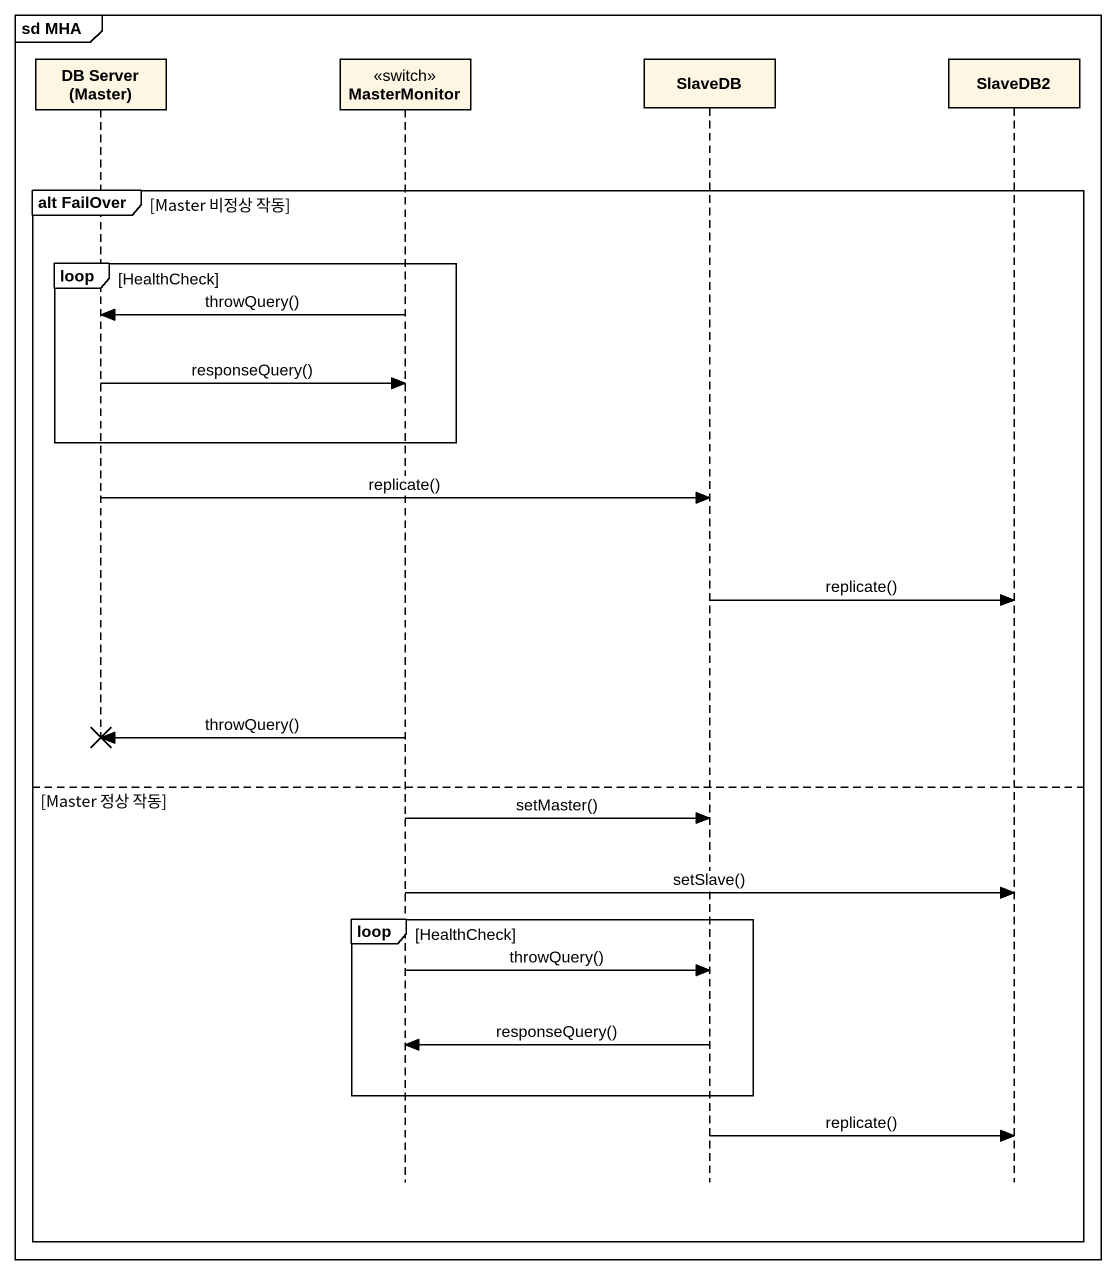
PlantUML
@startuml
mainframe sd MHA
hide footbox
participant "DB Server (Master)" as DB_Server_Master
participant MasterMonitor <<switch>>
participant SlaveDB
participant SlaveDB2

group alt FailOver [Master 비정상 작동]
  loop HealthCheck
    MasterMonitor -> DB_Server_Master : throwQuery()
    DB_Server_Master -> MasterMonitor : responseQuery()
  end
  DB_Server_Master -> SlaveDB : replicate()
  SlaveDB -> SlaveDB2 : replicate()
  MasterMonitor -> DB_Server_Master !! : throwQuery()
else Master 정상 작동
  MasterMonitor -> SlaveDB : setMaster()
  MasterMonitor -> SlaveDB2 : setSlave()
  loop HealthCheck
    MasterMonitor -> SlaveDB : throwQuery()
    SlaveDB -> MasterMonitor : responseQuery()
  end
  SlaveDB -> SlaveDB2 : replicate()
end
@enduml
